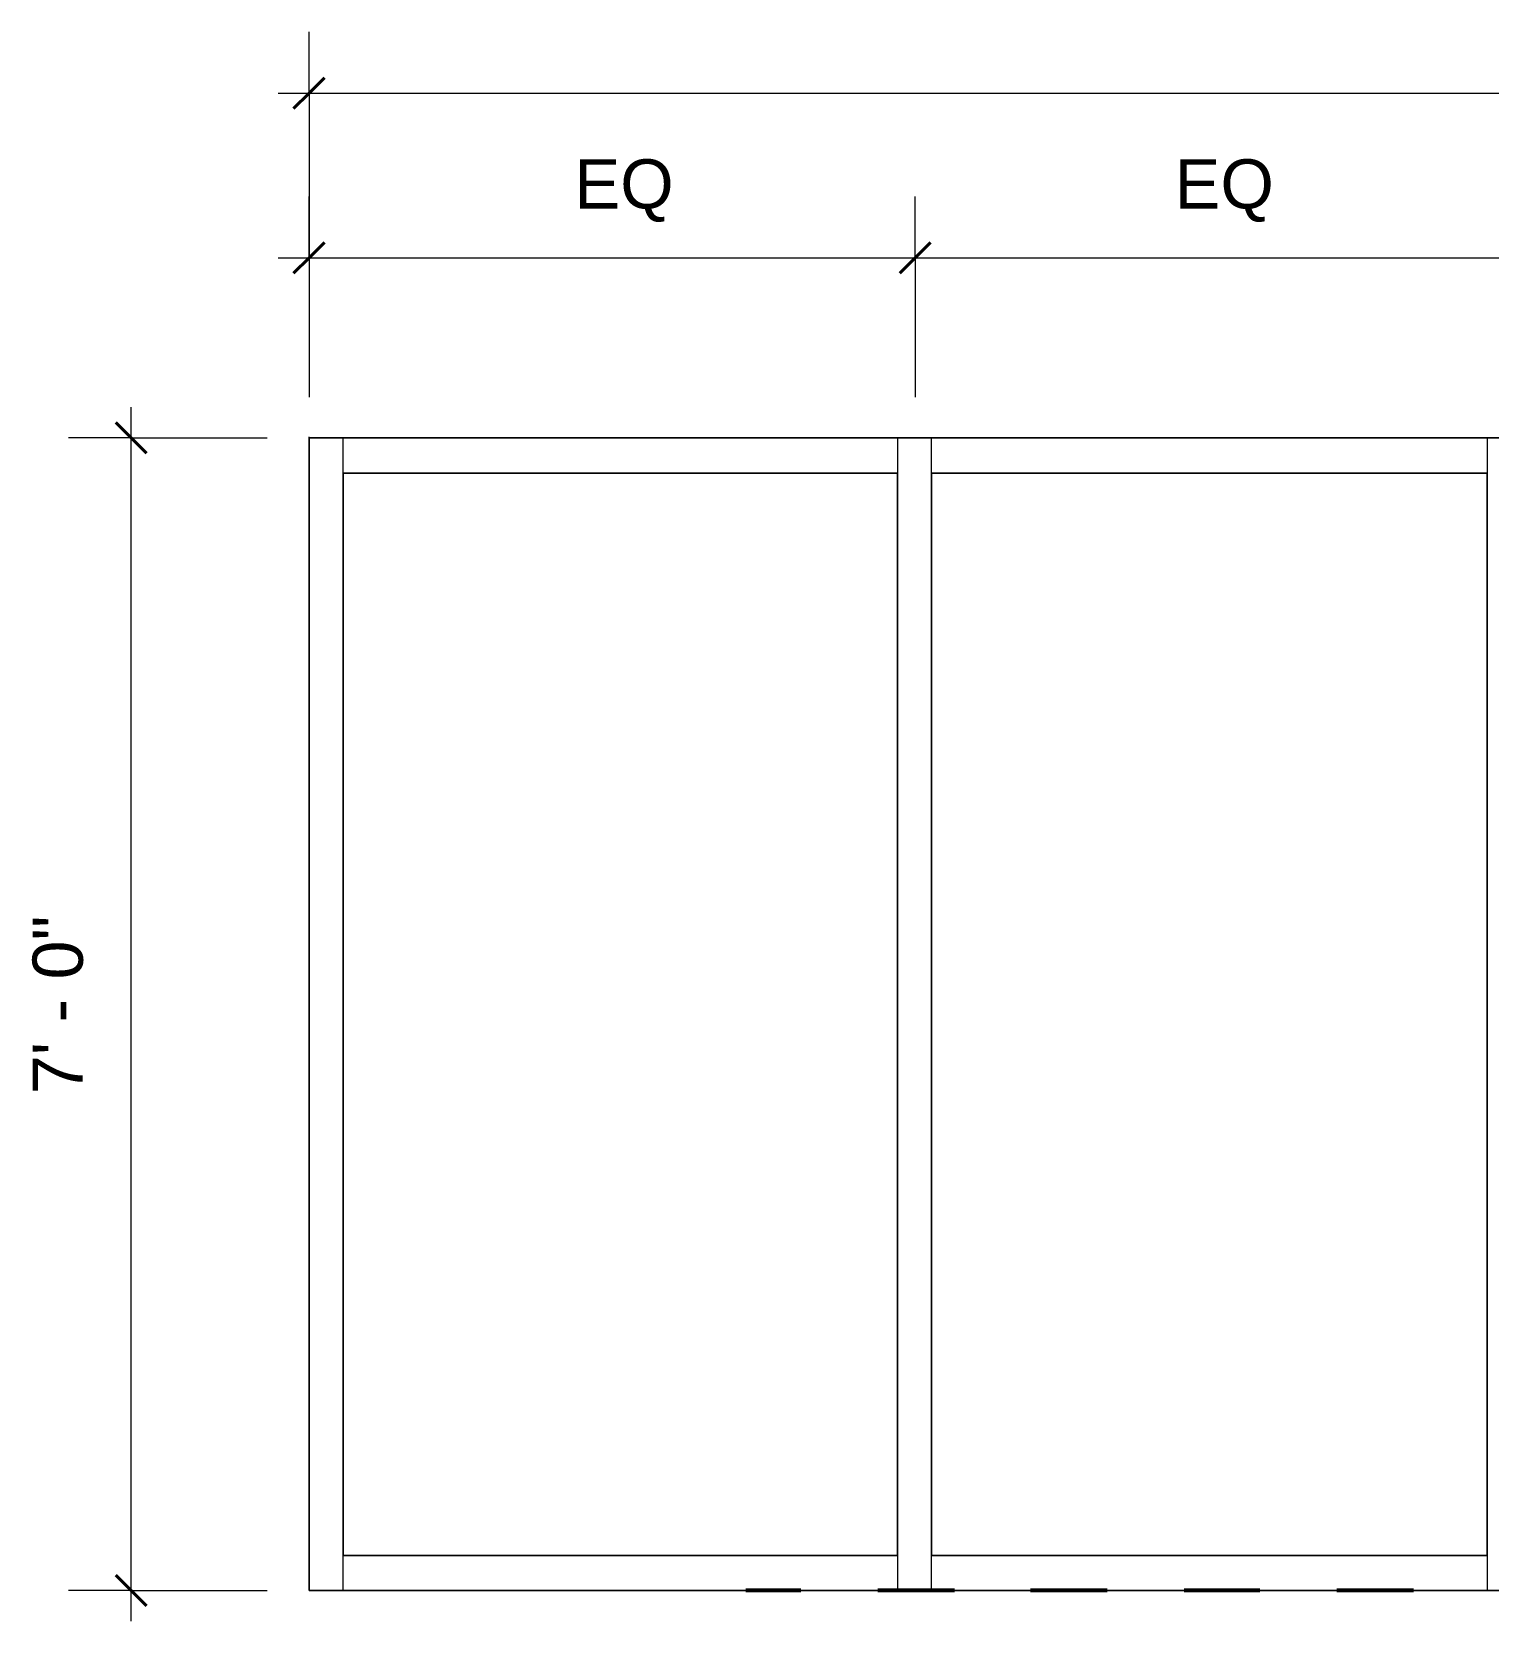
# Model space of a CAD drawing. Header units: inches. Extents: x -6061 to 13621, y -296 to 7483.
# Drawn here: x 12496.2 to 12602.5, y 347.7 to 463.7 of the extents above; entities that cross this region are included whole.
import ezdxf

# ---------------------------------------------------------------- set-up
doc = ezdxf.new("R2010")
doc.units = ezdxf.units.IN
doc.header["$MEASUREMENT"] = 0
doc.layers.get('0').update_dxf_attribs({"linetype": 'CONTINUOUS'})
doc.styles.add('Arial$001H0', font='arial.ttf')

msp = doc.modelspace()

# ---------------------------------------------------------------- linework, layer by layer
at = {"color": 7, "linetype": 'Continuous', "lineweight": 9, "true_color": 0x000007}
for p, q in [((12516.45347, 459.177), (12516.45347, 463.66207)), ((12514.21094, 459.177), (12731.57655, 459.177)), ((12516.45347, 459.177), (12516.45347, 436.99193)), ((12516.45347, 447.16343), (12516.45347, 451.64849)), ((12560.66343, 447.16343), (12560.66343, 451.64849)), ((12514.21094, 447.16343), (12560.66343, 447.16343)), ((12516.45347, 447.16343), (12516.45347, 436.99193)), ((12560.66343, 447.16343), (12607.11592, 447.16343)), ((12560.66343, 447.16343), (12560.66343, 436.99193)), ((12503.47881, 347.69103), (12503.47881, 436.27112)), ((12503.47881, 434.02858), (12498.91366, 434.02858)), ((12503.47881, 434.02858), (12513.41004, 434.02858)), ((12516.45347, 434.02858), (12518.93628, 434.02858)), ((12518.93628, 434.02858), (12516.45347, 434.02858)), ((12516.45347, 434.02858), (12516.45347, 349.93356)), ((12518.93628, 349.93356), (12518.93628, 434.02858)), ((12518.93628, 431.46569), (12518.93628, 434.02858)), ((12559.38198, 434.02858), (12518.93628, 434.02858)), ((12518.93628, 434.02858), (12559.38198, 434.02858)), ((12559.38198, 434.02858), (12559.38198, 431.46569)), ((12561.86479, 434.02858), (12559.38198, 434.02858)), ((12559.38198, 434.02858), (12561.86479, 434.02858)), ((12559.38198, 434.02858), (12559.38198, 349.93356)), ((12561.86479, 431.46569), (12561.86479, 434.02858)), ((12602.39058, 434.02858), (12561.86479, 434.02858)), ((12561.86479, 434.02858), (12602.39058, 434.02858)), ((12561.86479, 349.93356), (12561.86479, 434.02858)), ((12602.39058, 434.02858), (12602.39058, 431.46569)), ((12604.87338, 434.02858), (12602.39058, 434.02858)), ((12602.39058, 434.02858), (12604.87338, 434.02858)), ((12602.39058, 434.02858), (12602.39058, 349.93356)), ((12559.38198, 431.46569), (12518.93628, 431.46569)), ((12518.93628, 431.46569), (12518.93628, 352.49646)), ((12518.93628, 431.46569), (12559.38198, 431.46569)), ((12559.38198, 352.49646), (12559.38198, 431.46569)), ((12602.39058, 431.46569), (12561.86479, 431.46569)), ((12561.86479, 431.46569), (12561.86479, 352.49646)), ((12561.86479, 431.46569), (12602.39058, 431.46569)), ((12602.39058, 352.49646), (12602.39058, 431.46569)), ((12518.93628, 352.49646), (12559.38198, 352.49646)), ((12518.93628, 349.93356), (12518.93628, 352.49646)), ((12559.38198, 352.49646), (12518.93628, 352.49646)), ((12559.38198, 352.49646), (12559.38198, 349.93356)), ((12561.86479, 352.49646), (12602.39058, 352.49646)), ((12561.86479, 349.93356), (12561.86479, 352.49646)), ((12602.39058, 352.49646), (12561.86479, 352.49646)), ((12602.39058, 352.49646), (12602.39058, 349.93356)), ((12503.47881, 349.93356), (12498.91366, 349.93356)), ((12503.47881, 349.93356), (12513.41004, 349.93356)), ((12516.45347, 349.93356), (12518.93628, 349.93356)), ((12518.93628, 349.93356), (12516.45347, 349.93356)), ((12518.93628, 349.93356), (12559.38198, 349.93356)), ((12559.38198, 349.93356), (12518.93628, 349.93356)), ((12561.86479, 349.93356), (12559.38198, 349.93356)), ((12559.38198, 349.93356), (12561.86479, 349.93356)), ((12561.86479, 349.93356), (12602.39058, 349.93356)), ((12602.39058, 349.93356), (12561.86479, 349.93356)), ((12604.87338, 349.93356), (12602.39058, 349.93356)), ((12602.39058, 349.93356), (12604.87338, 349.93356))]:
    msp.add_line(p, q, dxfattribs=at)
at = {"color": 7, "linetype": 'Continuous', "lineweight": 40, "true_color": 0x000007}
for p, q in [((12516.45347, 459.177), (12517.57474, 460.29827)), ((12516.45347, 459.177), (12515.33221, 458.05573)), ((12516.45347, 447.16343), (12517.57474, 448.28469)), ((12560.66343, 447.16343), (12561.7847, 448.28469)), ((12516.45347, 447.16343), (12515.33221, 446.04216)), ((12560.66343, 447.16343), (12559.54216, 446.04216)), ((12503.47881, 434.02858), (12502.35755, 435.14985)), ((12503.47881, 434.02858), (12504.60008, 432.90732)), ((12503.47881, 349.93356), (12502.35755, 351.05483)), ((12503.47881, 349.93356), (12504.60008, 348.81229))]:
    msp.add_line(p, q, dxfattribs=at)
at = {"color": 7, "linetype": 'Continuous', "lineweight": 18, "true_color": 0x000007}
for q in [(12516.45347, 434.10867), (12516.45347, 349.93356)]:
    msp.add_line((12516.45347, 349.93356), q, dxfattribs=at)
at = {"color": 1, "linetype": 'Continuous', "lineweight": 53, "true_color": 0x000001}
for p, q in [((12552.33402, 349.93356), (12548.32949, 349.93356)), ((12563.54669, 349.93356), (12557.94035, 349.93356)), ((12574.67927, 349.93356), (12569.07293, 349.93356)), ((12585.81185, 349.93356), (12580.2856, 349.93356)), ((12597.02452, 349.93356), (12591.41818, 349.93356))]:
    msp.add_line(p, q, dxfattribs=at)

# ---------------------------------------------------------------- texts
at = {"color": 7, "true_color": 0x000007, "style": 'Arial$001H0'}
for p in [(12535.81018, 450.76725), (12579.59252, 450.76725)]:
    msp.add_text('EQ', height=3.590405, dxfattribs=at).set_placement(p)
msp.add_text('7\' - 0"', height=3.667117, rotation=90, dxfattribs=at).set_placement((12499.95459, 386.13422))

doc.saveas('drawing.dxf')
